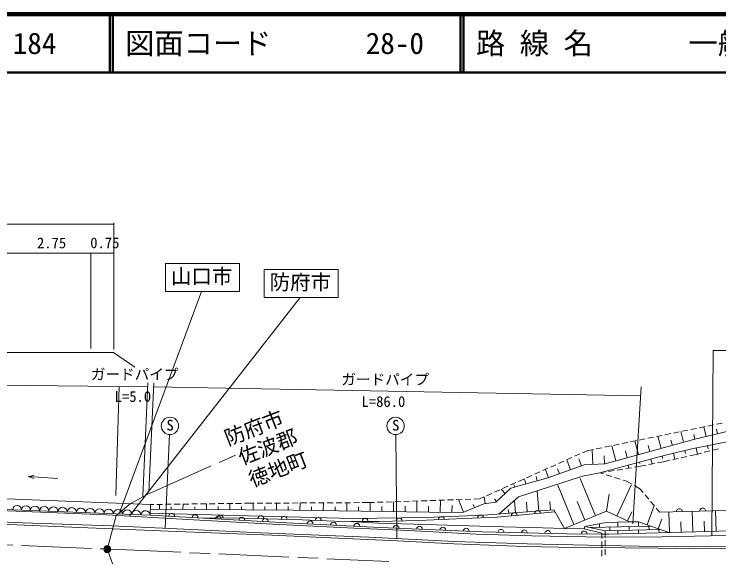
# Model space of a CAD drawing. Units: millimetres, scale not verified. Extents: x 40000 to 680000, y 20000 to 380000.
# Drawn here: x 101385 to 221936, y 287104 to 380000 of the extents above; entities that cross this region are included whole.
import ezdxf
from ezdxf.enums import TextEntityAlignment as Align

# ---------------------------------------------------------------- set-up
doc = ezdxf.new("R2010")
doc.units = ezdxf.units.MM
doc.header["$LTSCALE"] = 1000
doc.header["$PDMODE"] = 32
doc.header["$PDSIZE"] = 500
doc.linetypes.add('CHAIN', pattern=[18.5, 12, -1.5, 3.5, -1.5])
for name, color, linetype, lineweight in [('M-BGD', 7, 'Continuous', 13), ('M-BMK', 2, 'CHAIN', 13), ('M-STR-HTXT', 7, 'Continuous', 13), ('M-STR-STRC', 7, 'Continuous', 13), ('M-TTL', 2, 'Continuous', 140), ('M-TTL-LINE', 7, 'Continuous', 50)]:
    doc.layers.add(name, color=color, linetype=linetype, lineweight=lineweight)
doc.layers.add('M-BMK-HTXT', color=7, linetype='Continuous')
doc.layers.add('M-TTL-TXT', color=7, linetype='Continuous')
doc.styles.add('ＭＳ ゴシック', font='')
doc.styles.add('ＭＳ 明朝', font='')
doc.styles.get('ＭＳ ゴシック').set_extended_font_data('MS Gothic')
doc.styles.get('ＭＳ 明朝').set_extended_font_data('MS Mincho')

msp = doc.modelspace()

# ---------------------------------------------------------------- linework, layer by layer
at = {"layer": 'M-BGD'}
for p, q in [((119419, 294638), (133433, 332516)), ((221528, 309807), (222508, 310007)), ((215650, 308603), (216630, 308804)), ((217120, 308904), (218099, 309105)), ((218589, 309205), (219569, 309406)), ((219778, 307704), (219357, 309362)), ((220059, 309506), (221039, 309706)), ((221722, 308174), (221539, 308939)), ((127988, 308048), (127219, 291990)), ((166670, 308038), (166866, 290231)), ((209772, 307400), (210752, 307601)), ((211242, 307701), (212221, 307902)), ((212043, 305664), (211475, 307749)), ((212711, 308002), (213691, 308202)), ((214181, 308303), (215160, 308503)), ((215902, 306716), (215402, 308552)), ((217840, 307212), (217629, 308041)), ((203894, 306197), (204874, 306398)), ((205364, 306498), (206343, 306698)), ((206833, 306799), (207813, 306999)), ((208184, 304612), (207548, 306945)), ((208303, 307099), (209282, 307300)), ((213973, 306190), (213722, 307108)), ((198628, 304933), (199394, 305276)), ((199394, 305276), (200465, 305495)), ((200396, 302938), (200259, 305453)), ((200955, 305595), (201935, 305796)), ((202424, 305896), (203404, 306097)), ((204325, 303560), (203621, 306141)), ((206254, 304086), (205936, 305252)), ((210114, 305138), (209829, 306180)), ((216089, 305318), (216211, 304802)), ((218040, 305760), (218251, 304708)), ((219419, 305003), (220389, 305248)), ((220000, 306154), (220106, 305628)), ((220873, 305370), (221843, 305615)), ((195890, 303706), (196803, 304115)), ((197259, 304319), (198172, 304728)), ((198426, 302695), (197999, 303880)), ((202393, 303047), (202320, 304383)), ((210270, 303859), (210501, 303009)), ((212205, 304364), (212314, 303937)), ((214037, 303749), (215012, 303970)), ((214143, 304859), (214385, 303828)), ((215500, 304080), (216475, 304301)), ((216963, 304411), (218034, 304654)), ((218034, 304654), (218934, 304881)), ((193153, 302479), (194065, 302888)), ((194521, 303092), (195434, 303501)), ((196545, 302017), (195930, 303723)), ((206410, 302808), (206548, 302301)), ((207491, 302453), (208460, 302610)), ((208340, 303333), (208409, 303080)), ((208460, 302610), (209488, 302811)), ((209978, 302907), (210960, 303099)), ((211451, 303195), (212478, 303396)), ((212478, 303396), (213549, 303638)), ((190415, 301252), (191327, 301661)), ((191784, 301866), (192696, 302275)), ((192782, 300660), (192269, 302083)), ((194663, 301339), (194356, 302192)), ((201586, 301495), (202555, 301652)), ((201586, 301495), (202195, 301303)), ((203049, 301732), (204036, 301892)), ((204529, 301972), (205516, 302132)), ((206010, 302212), (206997, 302372)), ((103780, 300859), (104795, 301056)), ((108864, 300527), (103780, 300859)), ((103780, 300859), (104761, 300531)), ((187677, 300025), (188590, 300434)), ((188932, 299576), (188681, 300475)), ((189046, 300639), (189959, 301048)), ((190858, 300114), (190654, 300843)), ((200832, 294149), (198227, 300503)), ((202672, 301152), (203626, 300852)), ((204103, 300702), (205057, 300401)), ((205534, 300251), (206143, 300059)), ((184940, 298798), (185852, 299207)), ((186308, 299412), (187221, 299821)), ((187006, 299037), (186880, 299487)), ((197130, 292632), (194371, 299365)), ((204497, 294095), (206946, 299366)), ((206143, 300059), (207061, 299543)), ((207497, 299299), (208415, 298783)), ((78988, 297905), (124724, 296070)), ((182202, 297572), (183114, 297981)), ((183571, 298185), (184483, 298594)), ((185382, 297955), (184704, 298693)), ((191139, 294982), (190875, 298333)), ((202682, 294907), (203145, 297825)), ((208415, 298783), (208975, 298117)), ((166523, 296547), (167522, 296580)), ((168022, 296597), (169021, 296630)), ((169521, 296646), (170521, 296679)), ((170272, 294806), (170296, 296672)), ((171020, 296696), (172020, 296729)), ((172520, 296745), (173519, 296778)), ((174019, 296795), (175018, 296828)), ((174272, 294755), (174298, 296804)), ((175518, 296844), (176517, 296877)), ((177017, 296893), (178017, 296926)), ((178263, 294751), (177374, 296905)), ((178516, 296943), (179516, 296976)), ((180016, 296992), (180980, 297024)), ((180980, 297024), (181746, 297367)), ((181976, 296220), (181805, 297394)), ((183911, 296601), (183571, 296970)), ((187152, 294667), (186985, 296785)), ((193133, 295139), (193018, 296594)), ((198981, 293390), (197679, 296568)), ((209297, 297734), (209941, 296969)), ((210262, 296586), (210906, 295821)), ((124724, 296070), (124654, 294236)), ((124724, 296070), (125277, 296077)), ((125777, 296084), (126777, 296096)), ((126275, 295236), (126281, 296088)), ((127277, 296103), (128277, 296115)), ((128275, 295222), (128278, 295686)), ((128777, 296122), (129777, 296134)), ((130274, 295208), (130281, 296135)), ((130277, 296141), (131277, 296154)), ((131777, 296160), (132777, 296173)), ((132274, 295194), (132278, 295695)), ((133277, 296179), (134276, 296192)), ((134274, 295180), (134281, 296182)), ((134776, 296198), (135776, 296211)), ((136274, 295166), (136278, 295705)), ((136276, 296217), (137276, 296230)), ((137776, 296236), (138776, 296249)), ((138274, 295152), (138282, 296229)), ((139276, 296255), (140276, 296268)), ((140274, 295138), (140278, 295714)), ((140776, 296275), (141329, 296282)), ((141329, 296282), (142445, 296288)), ((142274, 295124), (142282, 296276)), ((142945, 296291), (143945, 296297)), ((144274, 295110), (144278, 295719)), ((144445, 296299), (145445, 296305)), ((145945, 296308), (146945, 296314)), ((146274, 295091), (146288, 296310)), ((147445, 296317), (148445, 296322)), ((148274, 295069), (148281, 295712)), ((148945, 296325), (149945, 296331)), ((150274, 295046), (150288, 296333)), ((150445, 296334), (151445, 296340)), ((151945, 296342), (152945, 296348)), ((152274, 295023), (152281, 295701)), ((153445, 296351), (154445, 296357)), ((154274, 295001), (154289, 296356)), ((154945, 296360), (155945, 296365)), ((156273, 294978), (156282, 295699)), ((156445, 296368), (157445, 296374)), ((157945, 296377), (158945, 296383)), ((158273, 294955), (158290, 296398)), ((159445, 296385), (160445, 296391)), ((160273, 294933), (160282, 295702)), ((160945, 296394), (162060, 296400)), ((162060, 296400), (163025, 296432)), ((162273, 294908), (162293, 296447)), ((163524, 296449), (164524, 296482)), ((164273, 294883), (164284, 295724)), ((165024, 296498), (166023, 296531)), ((166273, 294857), (166294, 296540)), ((168272, 294832), (168284, 295765)), ((172272, 294781), (172285, 295805)), ((176272, 294729), (176287, 295894)), ((180111, 295514), (179885, 296062)), ((189146, 294824), (189013, 296500)), ((209684, 292584), (210850, 295888)), ((211228, 295438), (211789, 294771)), ((185981, 294575), (185876, 295214)), ((193686, 295182), (195512, 291968)), ((206310, 293252), (207048, 294840)), ((213460, 291283), (213356, 294811)), ((217459, 291401), (217355, 294912)), ((221457, 291519), (221354, 295013)), ((204641, 293052), (204642, 292238)), ((208167, 293120), (208166, 292323)), ((211570, 291919), (212157, 293583)), ((215460, 291342), (215408, 293098)), ((219458, 291460), (219406, 293207)), ((198995, 292336), (202472, 291550)), ((199935, 292123), (210278, 292375)), ((201529, 292811), (201527, 292162)), ((202472, 291550), (211891, 291805)), ((203295, 292205), (203305, 291572)), ((206594, 292285), (206604, 291662)), ((209976, 292367), (210006, 291754)), ((211660, 291799), (211690, 291234)), ((201894, 291160), (201904, 290257)), ((201896, 291002), (202473, 290999)), ((202474, 290450), (202472, 291550)), ((204642, 291609), (204643, 291037)), ((208186, 291705), (208198, 291136)), ((201910, 289757), (201921, 288757)), ((202476, 288950), (202474, 289950)), ((201927, 288258), (201938, 287258)), ((202478, 287450), (202476, 288450))]:
    msp.add_line(p, q, dxfattribs=at)
for points in [[(69896, 319680), (73638, 322127), (83247, 322198), (83247, 323410), (84649, 323410), (84649, 322091), (118402, 322091), (122052, 319594)], [(184321, 294444), (187668, 297386), (198616, 300919), (201586, 301495), (212572, 304486), (217320, 305616), (224134, 306983), (234072, 308987), (232420, 310737)], [(202456, 303050), (217831, 307242), (232420, 310737)], [(124693, 295247), (149107, 295076), (172396, 294779), (178151, 294705), (181738, 296185), (183783, 296483), (186362, 298857), (192683, 300625), (198870, 302855), (202456, 303050)], [(65844, 296255), (79990, 295768), (98807, 295052), (117256, 294283), (131129, 293514), (145575, 292719), (159570, 292038), (168847, 291618), (180413, 291024), (189937, 290692), (202254, 290500), (212230, 290553), (226032, 290815), (236410, 291007), (252641, 291304), (261516, 291479)], [(124654, 294236), (104160, 295074), (84558, 295861), (78698, 296113)], [(258341, 295973), (234555, 295344), (211789, 294771)], [(65782, 294158), (74910, 293751), (83943, 293350), (97728, 292773), (109905, 292249), (127818, 291503), (145447, 290822), (166888, 289831), (176590, 289348), (188672, 288864), (194517, 288785), (222893, 288467), (230478, 288569), (242327, 288724), (256664, 288909), (262286, 288981)], [(65792, 294503), (82887, 293839), (102804, 292948), (118039, 292407), (128050, 291952), (143599, 291253), (162032, 290467), (176690, 289751), (189147, 289314), (202128, 289033), (214440, 288817), (225046, 288930), (240082, 289094), (253463, 289218), (262059, 289359)], [(201896, 291002), (195906, 291039), (181422, 291389), (163986, 292140), (148017, 292961), (124654, 294236)], [(124668, 294587), (141460, 294143), (159264, 293651), (171809, 293848), (181645, 294233), (193686, 295182)], [(193893, 294818), (184009, 293920), (178315, 293663), (170628, 293324), (163855, 293191), (159025, 293191), (156189, 293222)], [(195512, 291968), (202717, 294922), (206665, 293087)], [(156189, 293222), (150643, 293438), (140544, 293752), (132730, 293795)], [(158087, 293201), (163647, 292896), (171817, 292670), (182813, 292300), (191785, 292095), (195512, 291968)], [(206665, 293087), (202629, 293017), (198995, 292336), (198914, 291921)], [(213377, 291281), (208167, 293120), (206665, 293087)], [(195512, 291968), (198914, 291921), (201894, 291160)], [(202473, 290999), (203125, 290995), (220053, 291467), (249171, 292384), (265471, 292734), (280505, 292736)]]:
    msp.add_lwpolyline(points, dxfattribs=at)
for centre, radius in [((128047, 309532), 1485), ((166634, 309522), 1485), ((117320, 288437), 600), ((117320, 288437), 480), ((117320, 288437), 360), ((117320, 288437), 240), ((117320, 288437), 120), ((117320, 288437), 20)]:
    msp.add_circle(centre, radius, dxfattribs=at)
for centre, radius, start, end in [((101898, 295160), 755, 358.05031, 177.35623), ((103406, 295100), 755, 358.05031, 177.35623), ((104947, 295002), 790, 0.55132, 174.76213), ((106523, 294938), 790, 0.55132, 174.76213), ((108100, 294873), 790, 0.55132, 174.76213), ((109676, 294809), 790, 0.55132, 174.76213), ((111253, 294744), 790, 0.55132, 174.76213), ((112829, 294680), 790, 0.55132, 174.76213), ((114406, 294615), 790, 0.55132, 174.76213), ((215174, 294856), 500, 1.44076, 181.44076), ((219173, 294957), 500, 1.44076, 181.44076), ((115982, 294551), 790, 0.55132, 174.76213), ((117559, 294486), 790, 0.55132, 174.76213), ((119135, 294422), 790, 0.55132, 174.76213), ((120711, 294357), 790, 0.55132, 174.76213), ((122288, 294293), 790, 0.55132, 174.76213), ((123864, 294228), 790, 0.55132, 174.76213), ((128348, 294034), 500, 356.87683, 176.87683), ((132342, 293816), 500, 356.87683, 176.87683), ((136637, 293774), 500, 359.68771, 179.68771), ((143595, 293657), 500, 358.21628, 178.21628), ((181162, 293792), 500, 2.5838, 182.5838), ((186959, 294188), 500, 5.18902, 185.18902), ((190943, 294550), 500, 5.18902, 185.18902), ((136336, 293598), 500, 356.87683, 176.87683), ((140330, 293380), 500, 356.87683, 176.87683), ((144324, 293162), 500, 356.87683, 176.87683), ((147593, 293533), 500, 358.21628, 178.21628), ((152007, 292756), 500, 357.05631, 177.05631), ((153416, 293330), 500, 357.76507, 177.76507), ((156002, 292550), 500, 357.05631, 177.05631), ((161440, 293191), 500, 360, 180), ((167242, 293257), 500, 1.13012, 181.13012), ((174472, 293494), 500, 2.52612, 182.52612), ((159996, 292345), 500, 357.05631, 177.05631), ((166710, 292022), 500, 357.53287, 177.53287), ((170706, 291850), 500, 357.53287, 177.53287), ((174702, 291678), 500, 357.53287, 177.53287), ((178699, 291506), 500, 357.53287, 177.53287), ((184665, 291310), 500, 358.61798, 178.61798), ((188664, 291214), 500, 358.61798, 178.61798), ((192663, 291117), 500, 358.61798, 178.61798), ((198901, 291021), 500, 359.64925, 179.64925)]:
    msp.add_arc(centre, radius, start, end, dxfattribs=at)
msp.add_point((117320, 288437), dxfattribs=at)
at = {"layer": 'M-BMK'}
for p, q in [((65675, 290561), (116720, 288462)), ((117919, 288411), (165499, 286337))]:
    msp.add_line(p, q, dxfattribs=at)
for points in [[(117476, 289017), (118871, 294193), (121236, 296210), (124120, 297798), (139267, 304534)], [(136704, 256328), (126663, 271011), (118494, 285205), (117525, 287873)]]:
    msp.add_lwpolyline(points, dxfattribs=at)
at = {"layer": 'M-STR-HTXT'}
for p, q in [((73548, 344060), (118423, 344060)), ((118423, 322581), (118423, 344265)), ((73548, 339109), (118423, 339109)), ((114526, 322791), (114526, 339109)), ((66457, 316871), (124218, 316218)), ((118811, 297628), (119359, 316273)), ((123413, 297526), (124247, 316903)), ((125311, 316918), (124452, 298200)), ((125280, 316231), (208531, 314688)), ((208622, 316211), (207229, 292793))]:
    msp.add_line(p, q, dxfattribs=at)
msp.add_lwpolyline([(220708, 290714), (220959, 322419), (252776, 322419)], dxfattribs=at)
at = {"layer": 'M-STR-STRC'}
for p, q in [((127258, 337307), (139953, 337307)), ((127258, 332516), (127258, 337307)), ((139953, 337307), (139953, 332516)), ((144142, 336297), (156838, 336297)), ((144142, 331506), (144142, 336297)), ((156838, 336297), (156838, 331506)), ((139953, 332516), (127258, 332516)), ((121153, 294217), (150317, 331506)), ((156838, 331506), (144142, 331506))]:
    msp.add_line(p, q, dxfattribs=at)
at = {"layer": 'M-TTL'}
msp.add_line((680000, 380000), (40000, 380000), dxfattribs=at)
at = {"layer": 'M-TTL-LINE'}
for p, q in [((117750, 380000), (117750, 370000)), ((118250, 380000), (118250, 370000)), ((177750, 380000), (177750, 370000)), ((178250, 380000), (178250, 370000)), ((40000, 370000), (680000, 370000))]:
    msp.add_line(p, q, dxfattribs=at)

# ---------------------------------------------------------------- texts
at = {"layer": 'M-BGD', "style": 'ＭＳ ゴシック'}
for p in [(128071, 308180), (166658, 308170)]:
    msp.add_text('S', height=1833, dxfattribs=at).set_placement(p, align=Align.BOTTOM_CENTER)
at = {"layer": 'M-BMK-HTXT', "style": 'ＭＳ ゴシック'}
for s, p in [('防府市', (142400, 309205)), ('佐波郡', (144771, 305926)), ('徳地町', (146546, 302121))]:
    msp.add_text(s, height=2566, rotation=21.354, dxfattribs=at).set_placement(p, align=Align.MIDDLE_CENTER)
at = {"layer": 'M-STR-HTXT', "style": 'ＭＳ ゴシック'}
for s, p in [('2.75', (107799, 339371)), ('0.75', (116906, 339391)), ('ガードパイプ', (122006, 316882)), ('ガードパイプ', (164852, 316014)), ('L=5.0', (121709, 313091)), ('L=86.0', (164555, 312224))]:
    msp.add_text(s, height=1833, dxfattribs=at).set_placement(p, align=Align.BOTTOM_CENTER)
at = {"layer": 'M-STR-STRC', "style": 'ＭＳ 明朝'}
for s, p in [('山口市', (128216, 333075)), ('防府市', (145100, 332065))]:
    msp.add_text(s, height=2566, dxfattribs=at).set_placement(p, align=Align.BOTTOM_LEFT)
at = {"layer": 'M-TTL-TXT', "style": 'ＭＳ ゴシック'}
for s, p in [('路 線 名', (180380, 375000)), ('一般県道三田尻港徳地線', (216734, 375000)), ('184', (101142, 375000)), ('図面コード', (120380, 375000)), ('28-0', (161521, 375000))]:
    msp.add_text(s, height=3666, dxfattribs=at).set_placement(p, align=Align.MIDDLE_LEFT)

doc.saveas('drawing.dxf')
